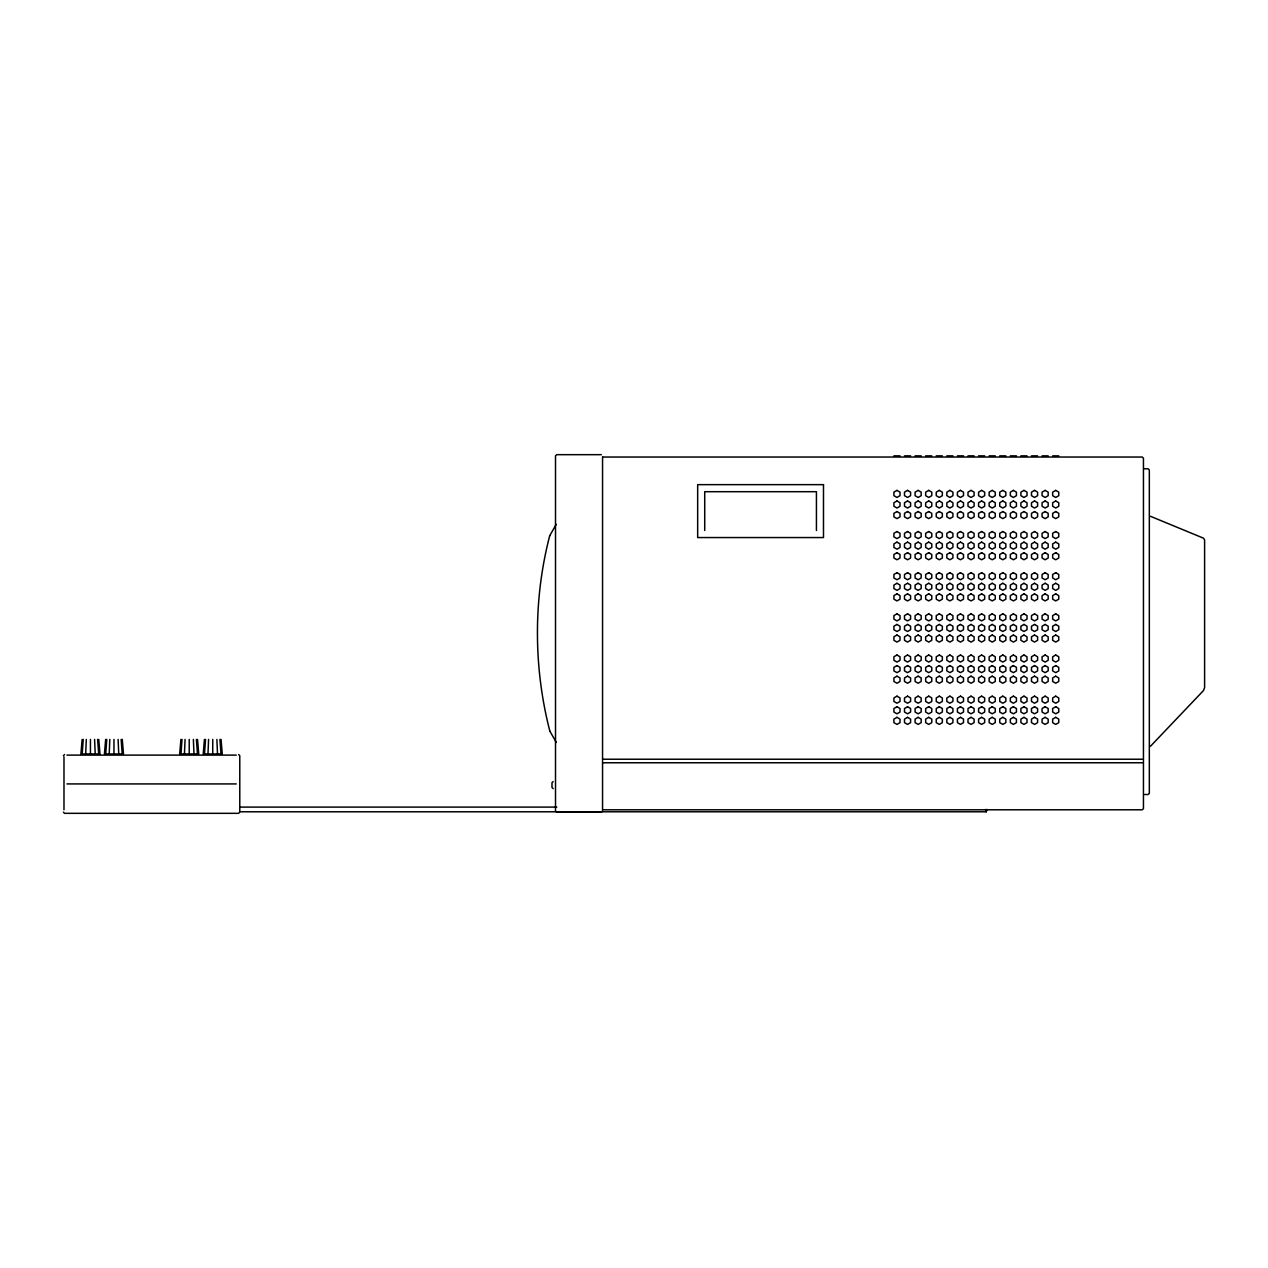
<?xml version="1.0" encoding="UTF-8"?>
<svg xmlns="http://www.w3.org/2000/svg" width="1268" height="1268" viewBox="0 0 1268 1268"><rect width="100%" height="100%" fill="white"/><g stroke="black" fill="none" stroke-linecap="round" stroke-linejoin="round"><path stroke-width="1.5" d="M85.685 753.969L86.287 739.418M109.207 753.969L109.809 739.418M184.462 753.969L185.065 739.418M207.968 753.969L208.586 739.418M82.198 753.969L83.244 739.418M105.719 753.969L106.766 739.418M180.975 753.969L182.021 739.418M204.481 753.969L205.543 739.418M986.948 809.444L986.282 811.789L240.762 811.789M82.135 739.418L80.914 753.969L99.966 753.969L98.761 739.418M105.656 739.418L104.436 753.969L123.487 753.969L122.267 739.418M180.912 739.418L179.691 753.969L198.743 753.969L197.523 739.418M204.433 739.418L203.213 753.969L222.265 753.969L221.044 739.418M549.71 535.762C533.21 599.193 533.463 667.554 549.805 730.986M549.678 535.778L556.224 524.366M1150.504 746.234L1203.427 690.616L1204.6 687.668L1204.6 539.914L1203.427 538.155L1150.504 516.314M63.4 755.696L64.573 754.523M553.165 781.579L551.992 782.752L551.992 787.46L553.165 788.633M602.554 810.965L601.381 812.138L556.684 812.138L555.511 810.965L555.511 455.862L556.684 454.673L601.381 454.673M893.908 455.862L900.026 455.862M904.496 455.862L910.598 455.862M915.084 455.862L921.186 455.862M925.656 455.862L931.774 455.862M936.244 455.862L942.346 455.862M946.831 455.862L952.934 455.862M957.403 455.862L963.521 455.862M967.991 455.862L974.109 455.862M978.579 455.862L984.681 455.862M989.151 455.862L995.269 455.862M999.739 455.862L1005.857 455.862M1010.327 455.862L1016.429 455.862M1020.899 455.862L1027.017 455.862M1031.486 455.862L1037.604 455.862M1042.074 455.862L1048.176 455.862M1052.662 455.862L1058.764 455.862M602.649 457.035L1142.278 457.035L1143.451 458.208L1143.451 808.619L1142.278 809.792L602.649 809.792M1144.624 468.795L1148.158 468.795L1149.331 469.968L1149.331 793.324L1148.158 794.513L1144.624 794.513M66.935 755.11L236.26 755.11M602.649 759.231L1142.278 759.231M602.649 762.765L1142.278 762.765M66.935 783.925L236.26 783.925M240.762 807.098L556.747 807.098M986.282 811.789L985.601 809.444M238.606 754.523L239.779 755.696L239.779 812.138L238.606 813.327L64.573 813.327L63.4 812.138M549.757 730.97L556.287 742.414M219.935 739.418L220.981 753.969M196.413 739.418L197.475 753.969M121.157 739.418L122.203 753.969M97.636 739.418L98.698 753.969M216.891 739.418L217.494 753.969M193.37 739.418L193.988 753.969M118.114 739.418L118.732 753.969M94.593 739.418L95.211 753.969M816.433 530.5L816.433 491.699L704.723 491.699L704.723 530.5M602.554 457.035L602.554 809.792M212.739 739.418L212.739 753.969M189.217 739.418L189.217 753.969M113.962 739.418L113.962 753.969M90.44 739.418L90.44 753.969M63.986 756.885L63.986 809.792M896.967 490.383L893.908 492.158L893.908 495.677L896.967 497.452L900.026 495.677L900.026 492.158L896.967 490.383M907.555 490.383L904.496 492.158L904.496 495.677L907.555 497.452L910.598 495.677L910.598 492.158L907.555 490.383M896.967 500.971L893.908 502.73L893.908 506.265L896.967 508.024L900.026 506.265L900.026 502.73L896.967 500.971M918.127 490.383L915.084 492.158L915.084 495.677L918.127 497.452L921.186 495.677L921.186 492.158L918.127 490.383M907.555 500.971L904.496 502.73L904.496 506.265L907.555 508.024L910.598 506.265L910.598 502.73L907.555 500.971M928.715 490.383L925.656 492.158L925.656 495.677L928.715 497.452L931.774 495.677L931.774 492.158L928.715 490.383M896.967 511.559L893.908 513.318L893.908 516.853L896.967 518.612L900.026 516.853L900.026 513.318L896.967 511.559M918.127 500.971L915.084 502.73L915.084 506.265L918.127 508.024L921.186 506.265L921.186 502.73L918.127 500.971M939.303 490.383L936.244 492.158L936.244 495.677L939.303 497.452L942.346 495.677L942.346 492.158L939.303 490.383M907.555 511.559L904.496 513.318L904.496 516.853L907.555 518.612L910.598 516.853L910.598 513.318L907.555 511.559M928.715 500.971L925.656 502.73L925.656 506.265L928.715 508.024L931.774 506.265L931.774 502.73L928.715 500.971M949.875 490.383L946.831 492.158L946.831 495.677L949.875 497.452L952.934 495.677L952.934 492.158L949.875 490.383M918.127 511.559L915.084 513.318L915.084 516.853L918.127 518.612L921.186 516.853L921.186 513.318L918.127 511.559M939.303 500.971L936.244 502.73L936.244 506.265L939.303 508.024L942.346 506.265L942.346 502.73L939.303 500.971M960.462 490.383L957.403 492.158L957.403 495.677L960.462 497.452L963.521 495.677L963.521 492.158L960.462 490.383M928.715 511.559L925.656 513.318L925.656 516.853L928.715 518.612L931.774 516.853L931.774 513.318L928.715 511.559M896.967 531.546L893.908 533.305L893.908 536.839L896.967 538.599L900.026 536.839L900.026 533.305L896.967 531.546M949.875 500.971L946.831 502.73L946.831 506.265L949.875 508.024L952.934 506.265L952.934 502.73L949.875 500.971M971.05 490.383L967.991 492.158L967.991 495.677L971.05 497.452L974.109 495.677L974.109 492.158L971.05 490.383M939.303 511.559L936.244 513.318L936.244 516.853L939.303 518.612L942.346 516.853L942.346 513.318L939.303 511.559M907.555 531.546L904.496 533.305L904.496 536.839L907.555 538.599L910.598 536.839L910.598 533.305L907.555 531.546M960.462 500.971L957.403 502.73L957.403 506.265L960.462 508.024L963.521 506.265L963.521 502.73L960.462 500.971M981.622 490.383L978.579 492.158L978.579 495.677L981.622 497.452L984.681 495.677L984.681 492.158L981.622 490.383M896.967 542.133L893.908 543.893L893.908 547.427L896.967 549.187L900.026 547.427L900.026 543.893L896.967 542.133M949.875 511.559L946.831 513.318L946.831 516.853L949.875 518.612L952.934 516.853L952.934 513.318L949.875 511.559M918.127 531.546L915.084 533.305L915.084 536.839L918.127 538.599L921.186 536.839L921.186 533.305L918.127 531.546M971.05 500.971L967.991 502.73L967.991 506.265L971.05 508.024L974.109 506.265L974.109 502.73L971.05 500.971M992.21 490.383L989.151 492.158L989.151 495.677L992.21 497.452L995.269 495.677L995.269 492.158L992.21 490.383M907.555 542.133L904.496 543.893L904.496 547.427L907.555 549.187L910.598 547.427L910.598 543.893L907.555 542.133M960.462 511.559L957.403 513.318L957.403 516.853L960.462 518.612L963.521 516.853L963.521 513.318L960.462 511.559M928.715 531.546L925.656 533.305L925.656 536.839L928.715 538.599L931.774 536.839L931.774 533.305L928.715 531.546M981.622 500.971L978.579 502.73L978.579 506.265L981.622 508.024L984.681 506.265L984.681 502.73L981.622 500.971M1002.798 490.383L999.739 492.158L999.739 495.677L1002.798 497.452L1005.857 495.677L1005.857 492.158L1002.798 490.383M896.967 552.705L893.908 554.481L893.908 557.999L896.967 559.774L900.026 557.999L900.026 554.481L896.967 552.705M918.127 542.133L915.084 543.893L915.084 547.427L918.127 549.187L921.186 547.427L921.186 543.893L918.127 542.133M971.05 511.559L967.991 513.318L967.991 516.853L971.05 518.612L974.109 516.853L974.109 513.318L971.05 511.559M939.303 531.546L936.244 533.305L936.244 536.839L939.303 538.599L942.346 536.839L942.346 533.305L939.303 531.546M992.21 500.971L989.151 502.73L989.151 506.265L992.21 508.024L995.269 506.265L995.269 502.73L992.21 500.971M1013.386 490.383L1010.327 492.158L1010.327 495.677L1013.386 497.452L1016.429 495.677L1016.429 492.158L1013.386 490.383M907.555 552.705L904.496 554.481L904.496 557.999L907.555 559.774L910.598 557.999L910.598 554.481L907.555 552.705M928.715 542.133L925.656 543.893L925.656 547.427L928.715 549.187L931.774 547.427L931.774 543.893L928.715 542.133M981.622 511.559L978.579 513.318L978.579 516.853L981.622 518.612L984.681 516.853L984.681 513.318L981.622 511.559M949.875 531.546L946.831 533.305L946.831 536.839L949.875 538.599L952.934 536.839L952.934 533.305L949.875 531.546M1002.798 500.971L999.739 502.73L999.739 506.265L1002.798 508.024L1005.857 506.265L1005.857 502.73L1002.798 500.971M1023.958 490.383L1020.899 492.158L1020.899 495.677L1023.958 497.452L1027.017 495.677L1027.017 492.158L1023.958 490.383M918.127 552.705L915.084 554.481L915.084 557.999L918.127 559.774L921.186 557.999L921.186 554.481L918.127 552.705M939.303 542.133L936.244 543.893L936.244 547.427L939.303 549.187L942.346 547.427L942.346 543.893L939.303 542.133M992.21 511.559L989.151 513.318L989.151 516.853L992.21 518.612L995.269 516.853L995.269 513.318L992.21 511.559M960.462 531.546L957.403 533.305L957.403 536.839L960.462 538.599L963.521 536.839L963.521 533.305L960.462 531.546M1013.386 500.971L1010.327 502.73L1010.327 506.265L1013.386 508.024L1016.429 506.265L1016.429 502.73L1013.386 500.971M1034.545 490.383L1031.486 492.158L1031.486 495.677L1034.545 497.452L1037.604 495.677L1037.604 492.158L1034.545 490.383M928.715 552.705L925.656 554.481L925.656 557.999L928.715 559.774L931.774 557.999L931.774 554.481L928.715 552.705M896.967 572.708L893.908 574.467L893.908 577.986L896.967 579.761L900.026 577.986L900.026 574.467L896.967 572.708M949.875 542.133L946.831 543.893L946.831 547.427L949.875 549.187L952.934 547.427L952.934 543.893L949.875 542.133M1002.798 511.559L999.739 513.318L999.739 516.853L1002.798 518.612L1005.857 516.853L1005.857 513.318L1002.798 511.559M971.05 531.546L967.991 533.305L967.991 536.839L971.05 538.599L974.109 536.839L974.109 533.305L971.05 531.546M1023.958 500.971L1020.899 502.73L1020.899 506.265L1023.958 508.024L1027.017 506.265L1027.017 502.73L1023.958 500.971M1045.133 490.383L1042.074 492.158L1042.074 495.677L1045.133 497.452L1048.176 495.677L1048.176 492.158L1045.133 490.383M939.303 552.705L936.244 554.481L936.244 557.999L939.303 559.774L942.346 557.999L942.346 554.481L939.303 552.705M907.555 572.708L904.496 574.467L904.496 577.986L907.555 579.761L910.598 577.986L910.598 574.467L907.555 572.708M960.462 542.133L957.403 543.893L957.403 547.427L960.462 549.187L963.521 547.427L963.521 543.893L960.462 542.133M1013.386 511.559L1010.327 513.318L1010.327 516.853L1013.386 518.612L1016.429 516.853L1016.429 513.318L1013.386 511.559M981.622 531.546L978.579 533.305L978.579 536.839L981.622 538.599L984.681 536.839L984.681 533.305L981.622 531.546M1034.545 500.971L1031.486 502.73L1031.486 506.265L1034.545 508.024L1037.604 506.265L1037.604 502.73L1034.545 500.971M1055.705 490.383L1052.662 492.158L1052.662 495.677L1055.705 497.452L1058.764 495.677L1058.764 492.158L1055.705 490.383M896.967 583.28L893.908 585.055L893.908 588.574L896.967 590.333L900.026 588.574L900.026 585.055L896.967 583.28M949.875 552.705L946.831 554.481L946.831 557.999L949.875 559.774L952.934 557.999L952.934 554.481L949.875 552.705M918.127 572.708L915.084 574.467L915.084 577.986L918.127 579.761L921.186 577.986L921.186 574.467L918.127 572.708M971.05 542.133L967.991 543.893L967.991 547.427L971.05 549.187L974.109 547.427L974.109 543.893L971.05 542.133M1023.958 511.559L1020.899 513.318L1020.899 516.853L1023.958 518.612L1027.017 516.853L1027.017 513.318L1023.958 511.559M992.21 531.546L989.151 533.305L989.151 536.839L992.21 538.599L995.269 536.839L995.269 533.305L992.21 531.546M1045.133 500.971L1042.074 502.73L1042.074 506.265L1045.133 508.024L1048.176 506.265L1048.176 502.73L1045.133 500.971M907.555 583.28L904.496 585.055L904.496 588.574L907.555 590.333L910.598 588.574L910.598 585.055L907.555 583.28M960.462 552.705L957.403 554.481L957.403 557.999L960.462 559.774L963.521 557.999L963.521 554.481L960.462 552.705M928.715 572.708L925.656 574.467L925.656 577.986L928.715 579.761L931.774 577.986L931.774 574.467L928.715 572.708M981.622 542.133L978.579 543.893L978.579 547.427L981.622 549.187L984.681 547.427L984.681 543.893L981.622 542.133M1034.545 511.559L1031.486 513.318L1031.486 516.853L1034.545 518.612L1037.604 516.853L1037.604 513.318L1034.545 511.559M1002.798 531.546L999.739 533.305L999.739 536.839L1002.798 538.599L1005.857 536.839L1005.857 533.305L1002.798 531.546M1055.705 500.971L1052.662 502.73L1052.662 506.265L1055.705 508.024L1058.764 506.265L1058.764 502.73L1055.705 500.971M896.967 593.868L893.908 595.627L893.908 599.162L896.967 600.921L900.026 599.162L900.026 595.627L896.967 593.868M918.127 583.28L915.084 585.055L915.084 588.574L918.127 590.333L921.186 588.574L921.186 585.055L918.127 583.28M971.05 552.705L967.991 554.481L967.991 557.999L971.05 559.774L974.109 557.999L974.109 554.481L971.05 552.705M939.303 572.708L936.244 574.467L936.244 577.986L939.303 579.761L942.346 577.986L942.346 574.467L939.303 572.708M992.21 542.133L989.151 543.893L989.151 547.427L992.21 549.187L995.269 547.427L995.269 543.893L992.21 542.133M1045.133 511.559L1042.074 513.318L1042.074 516.853L1045.133 518.612L1048.176 516.853L1048.176 513.318L1045.133 511.559M1013.386 531.546L1010.327 533.305L1010.327 536.839L1013.386 538.599L1016.429 536.839L1016.429 533.305L1013.386 531.546M907.555 593.868L904.496 595.627L904.496 599.162L907.555 600.921L910.598 599.162L910.598 595.627L907.555 593.868M928.715 583.28L925.656 585.055L925.656 588.574L928.715 590.333L931.774 588.574L931.774 585.055L928.715 583.28M981.622 552.705L978.579 554.481L978.579 557.999L981.622 559.774L984.681 557.999L984.681 554.481L981.622 552.705M949.875 572.708L946.831 574.467L946.831 577.986L949.875 579.761L952.934 577.986L952.934 574.467L949.875 572.708M1002.798 542.133L999.739 543.893L999.739 547.427L1002.798 549.187L1005.857 547.427L1005.857 543.893L1002.798 542.133M1055.705 511.559L1052.662 513.318L1052.662 516.853L1055.705 518.612L1058.764 516.853L1058.764 513.318L1055.705 511.559M1023.958 531.546L1020.899 533.305L1020.899 536.839L1023.958 538.599L1027.017 536.839L1027.017 533.305L1023.958 531.546M918.127 593.868L915.084 595.627L915.084 599.162L918.127 600.921L921.186 599.162L921.186 595.627L918.127 593.868M939.303 583.28L936.244 585.055L936.244 588.574L939.303 590.333L942.346 588.574L942.346 585.055L939.303 583.28M992.21 552.705L989.151 554.481L989.151 557.999L992.21 559.774L995.269 557.999L995.269 554.481L992.21 552.705M960.462 572.708L957.403 574.467L957.403 577.986L960.462 579.761L963.521 577.986L963.521 574.467L960.462 572.708M1013.386 542.133L1010.327 543.893L1010.327 547.427L1013.386 549.187L1016.429 547.427L1016.429 543.893L1013.386 542.133M1034.545 531.546L1031.486 533.305L1031.486 536.839L1034.545 538.599L1037.604 536.839L1037.604 533.305L1034.545 531.546M928.715 593.868L925.656 595.627L925.656 599.162L928.715 600.921L931.774 599.162L931.774 595.627L928.715 593.868M896.967 613.855L893.908 615.614L893.908 619.149L896.967 620.908L900.026 619.149L900.026 615.614L896.967 613.855M949.875 583.28L946.831 585.055L946.831 588.574L949.875 590.333L952.934 588.574L952.934 585.055L949.875 583.28M1002.798 552.705L999.739 554.481L999.739 557.999L1002.798 559.774L1005.857 557.999L1005.857 554.481L1002.798 552.705M971.05 572.708L967.991 574.467L967.991 577.986L971.05 579.761L974.109 577.986L974.109 574.467L971.05 572.708M1023.958 542.133L1020.899 543.893L1020.899 547.427L1023.958 549.187L1027.017 547.427L1027.017 543.893L1023.958 542.133M1045.133 531.546L1042.074 533.305L1042.074 536.839L1045.133 538.599L1048.176 536.839L1048.176 533.305L1045.133 531.546M939.303 593.868L936.244 595.627L936.244 599.162L939.303 600.921L942.346 599.162L942.346 595.627L939.303 593.868M907.555 613.855L904.496 615.614L904.496 619.149L907.555 620.908L910.598 619.149L910.598 615.614L907.555 613.855M960.462 583.28L957.403 585.055L957.403 588.574L960.462 590.333L963.521 588.574L963.521 585.055L960.462 583.28M1013.386 552.705L1010.327 554.481L1010.327 557.999L1013.386 559.774L1016.429 557.999L1016.429 554.481L1013.386 552.705M981.622 572.708L978.579 574.467L978.579 577.986L981.622 579.761L984.681 577.986L984.681 574.467L981.622 572.708M1034.545 542.133L1031.486 543.893L1031.486 547.427L1034.545 549.187L1037.604 547.427L1037.604 543.893L1034.545 542.133M1055.705 531.546L1052.662 533.305L1052.662 536.839L1055.705 538.599L1058.764 536.839L1058.764 533.305L1055.705 531.546M949.875 593.868L946.831 595.627L946.831 599.162L949.875 600.921L952.934 599.162L952.934 595.627L949.875 593.868M896.967 624.442L893.908 626.202L893.908 629.736L896.967 631.496L900.026 629.736L900.026 626.202L896.967 624.442M918.127 613.855L915.084 615.614L915.084 619.149L918.127 620.908L921.186 619.149L921.186 615.614L918.127 613.855M971.05 583.28L967.991 585.055L967.991 588.574L971.05 590.333L974.109 588.574L974.109 585.055L971.05 583.28M1023.958 552.705L1020.899 554.481L1020.899 557.999L1023.958 559.774L1027.017 557.999L1027.017 554.481L1023.958 552.705M992.21 572.708L989.151 574.467L989.151 577.986L992.21 579.761L995.269 577.986L995.269 574.467L992.21 572.708M1045.133 542.133L1042.074 543.893L1042.074 547.427L1045.133 549.187L1048.176 547.427L1048.176 543.893L1045.133 542.133M960.462 593.868L957.403 595.627L957.403 599.162L960.462 600.921L963.521 599.162L963.521 595.627L960.462 593.868M907.555 624.442L904.496 626.202L904.496 629.736L907.555 631.496L910.598 629.736L910.598 626.202L907.555 624.442M928.715 613.855L925.656 615.614L925.656 619.149L928.715 620.908L931.774 619.149L931.774 615.614L928.715 613.855M981.622 583.28L978.579 585.055L978.579 588.574L981.622 590.333L984.681 588.574L984.681 585.055L981.622 583.28M1034.545 552.705L1031.486 554.481L1031.486 557.999L1034.545 559.774L1037.604 557.999L1037.604 554.481L1034.545 552.705M1002.798 572.708L999.739 574.467L999.739 577.986L1002.798 579.761L1005.857 577.986L1005.857 574.467L1002.798 572.708M1055.705 542.133L1052.662 543.893L1052.662 547.427L1055.705 549.187L1058.764 547.427L1058.764 543.893L1055.705 542.133M896.967 635.03L893.908 636.79L893.908 640.308L896.967 642.084L900.026 640.308L900.026 636.79L896.967 635.03M918.127 624.442L915.084 626.202L915.084 629.736L918.127 631.496L921.186 629.736L921.186 626.202L918.127 624.442M971.05 593.868L967.991 595.627L967.991 599.162L971.05 600.921L974.109 599.162L974.109 595.627L971.05 593.868M939.303 613.855L936.244 615.614L936.244 619.149L939.303 620.908L942.346 619.149L942.346 615.614L939.303 613.855M992.21 583.28L989.151 585.055L989.151 588.574L992.21 590.333L995.269 588.574L995.269 585.055L992.21 583.28M1045.133 552.705L1042.074 554.481L1042.074 557.999L1045.133 559.774L1048.176 557.999L1048.176 554.481L1045.133 552.705M1013.386 572.708L1010.327 574.467L1010.327 577.986L1013.386 579.761L1016.429 577.986L1016.429 574.467L1013.386 572.708M907.555 635.03L904.496 636.79L904.496 640.308L907.555 642.084L910.598 640.308L910.598 636.79L907.555 635.03M928.715 624.442L925.656 626.202L925.656 629.736L928.715 631.496L931.774 629.736L931.774 626.202L928.715 624.442M981.622 593.868L978.579 595.627L978.579 599.162L981.622 600.921L984.681 599.162L984.681 595.627L981.622 593.868M949.875 613.855L946.831 615.614L946.831 619.149L949.875 620.908L952.934 619.149L952.934 615.614L949.875 613.855M1002.798 583.28L999.739 585.055L999.739 588.574L1002.798 590.333L1005.857 588.574L1005.857 585.055L1002.798 583.28M1055.705 552.705L1052.662 554.481L1052.662 557.999L1055.705 559.774L1058.764 557.999L1058.764 554.481L1055.705 552.705M1023.958 572.708L1020.899 574.467L1020.899 577.986L1023.958 579.761L1027.017 577.986L1027.017 574.467L1023.958 572.708M918.127 635.03L915.084 636.79L915.084 640.308L918.127 642.084L921.186 640.308L921.186 636.79L918.127 635.03M939.303 624.442L936.244 626.202L936.244 629.736L939.303 631.496L942.346 629.736L942.346 626.202L939.303 624.442M992.21 593.868L989.151 595.627L989.151 599.162L992.21 600.921L995.269 599.162L995.269 595.627L992.21 593.868M960.462 613.855L957.403 615.614L957.403 619.149L960.462 620.908L963.521 619.149L963.521 615.614L960.462 613.855M1013.386 583.28L1010.327 585.055L1010.327 588.574L1013.386 590.333L1016.429 588.574L1016.429 585.055L1013.386 583.28M1034.545 572.708L1031.486 574.467L1031.486 577.986L1034.545 579.761L1037.604 577.986L1037.604 574.467L1034.545 572.708M928.715 635.03L925.656 636.79L925.656 640.308L928.715 642.084L931.774 640.308L931.774 636.79L928.715 635.03M896.967 655.017L893.908 656.776L893.908 660.311L896.967 662.07L900.026 660.311L900.026 656.776L896.967 655.017M949.875 624.442L946.831 626.202L946.831 629.736L949.875 631.496L952.934 629.736L952.934 626.202L949.875 624.442M1002.798 593.868L999.739 595.627L999.739 599.162L1002.798 600.921L1005.857 599.162L1005.857 595.627L1002.798 593.868M971.05 613.855L967.991 615.614L967.991 619.149L971.05 620.908L974.109 619.149L974.109 615.614L971.05 613.855M1023.958 583.28L1020.899 585.055L1020.899 588.574L1023.958 590.333L1027.017 588.574L1027.017 585.055L1023.958 583.28M1045.133 572.708L1042.074 574.467L1042.074 577.986L1045.133 579.761L1048.176 577.986L1048.176 574.467L1045.133 572.708M939.303 635.03L936.244 636.79L936.244 640.308L939.303 642.084L942.346 640.308L942.346 636.79L939.303 635.03M907.555 655.017L904.496 656.776L904.496 660.311L907.555 662.07L910.598 660.311L910.598 656.776L907.555 655.017M960.462 624.442L957.403 626.202L957.403 629.736L960.462 631.496L963.521 629.736L963.521 626.202L960.462 624.442M1013.386 593.868L1010.327 595.627L1010.327 599.162L1013.386 600.921L1016.429 599.162L1016.429 595.627L1013.386 593.868M981.622 613.855L978.579 615.614L978.579 619.149L981.622 620.908L984.681 619.149L984.681 615.614L981.622 613.855M1034.545 583.28L1031.486 585.055L1031.486 588.574L1034.545 590.333L1037.604 588.574L1037.604 585.055L1034.545 583.28M1055.705 572.708L1052.662 574.467L1052.662 577.986L1055.705 579.761L1058.764 577.986L1058.764 574.467L1055.705 572.708M896.967 665.589L893.908 667.364L893.908 670.883L896.967 672.658L900.026 670.883L900.026 667.364L896.967 665.589M949.875 635.03L946.831 636.79L946.831 640.308L949.875 642.084L952.934 640.308L952.934 636.79L949.875 635.03M918.127 655.017L915.084 656.776L915.084 660.311L918.127 662.07L921.186 660.311L921.186 656.776L918.127 655.017M971.05 624.442L967.991 626.202L967.991 629.736L971.05 631.496L974.109 629.736L974.109 626.202L971.05 624.442M1023.958 593.868L1020.899 595.627L1020.899 599.162L1023.958 600.921L1027.017 599.162L1027.017 595.627L1023.958 593.868M992.21 613.855L989.151 615.614L989.151 619.149L992.21 620.908L995.269 619.149L995.269 615.614L992.21 613.855M1045.133 583.28L1042.074 585.055L1042.074 588.574L1045.133 590.333L1048.176 588.574L1048.176 585.055L1045.133 583.28M907.555 665.589L904.496 667.364L904.496 670.883L907.555 672.658L910.598 670.883L910.598 667.364L907.555 665.589M960.462 635.03L957.403 636.79L957.403 640.308L960.462 642.084L963.521 640.308L963.521 636.79L960.462 635.03M928.715 655.017L925.656 656.776L925.656 660.311L928.715 662.07L931.774 660.311L931.774 656.776L928.715 655.017M981.622 624.442L978.579 626.202L978.579 629.736L981.622 631.496L984.681 629.736L984.681 626.202L981.622 624.442M1034.545 593.868L1031.486 595.627L1031.486 599.162L1034.545 600.921L1037.604 599.162L1037.604 595.627L1034.545 593.868M1002.798 613.855L999.739 615.614L999.739 619.149L1002.798 620.908L1005.857 619.149L1005.857 615.614L1002.798 613.855M1055.705 583.28L1052.662 585.055L1052.662 588.574L1055.705 590.333L1058.764 588.574L1058.764 585.055L1055.705 583.28M896.967 676.177L893.908 677.936L893.908 681.471L896.967 683.23L900.026 681.471L900.026 677.936L896.967 676.177M971.05 635.03L967.991 636.79L967.991 640.308L971.05 642.084L974.109 640.308L974.109 636.79L971.05 635.03M918.127 665.589L915.084 667.364L915.084 670.883L918.127 672.658L921.186 670.883L921.186 667.364L918.127 665.589M939.303 655.017L936.244 656.776L936.244 660.311L939.303 662.07L942.346 660.311L942.346 656.776L939.303 655.017M992.21 624.442L989.151 626.202L989.151 629.736L992.21 631.496L995.269 629.736L995.269 626.202L992.21 624.442M1045.133 593.868L1042.074 595.627L1042.074 599.162L1045.133 600.921L1048.176 599.162L1048.176 595.627L1045.133 593.868M1013.386 613.855L1010.327 615.614L1010.327 619.149L1013.386 620.908L1016.429 619.149L1016.429 615.614L1013.386 613.855M907.555 676.177L904.496 677.936L904.496 681.471L907.555 683.23L910.598 681.471L910.598 677.936L907.555 676.177M981.622 635.03L978.579 636.79L978.579 640.308L981.622 642.084L984.681 640.308L984.681 636.79L981.622 635.03M928.715 665.589L925.656 667.364L925.656 670.883L928.715 672.658L931.774 670.883L931.774 667.364L928.715 665.589M949.875 655.017L946.831 656.776L946.831 660.311L949.875 662.07L952.934 660.311L952.934 656.776L949.875 655.017M1002.798 624.442L999.739 626.202L999.739 629.736L1002.798 631.496L1005.857 629.736L1005.857 626.202L1002.798 624.442M1055.705 593.868L1052.662 595.627L1052.662 599.162L1055.705 600.921L1058.764 599.162L1058.764 595.627L1055.705 593.868M1023.958 613.855L1020.899 615.614L1020.899 619.149L1023.958 620.908L1027.017 619.149L1027.017 615.614L1023.958 613.855M918.127 676.177L915.084 677.936L915.084 681.471L918.127 683.23L921.186 681.471L921.186 677.936L918.127 676.177M992.21 635.03L989.151 636.79L989.151 640.308L992.21 642.084L995.269 640.308L995.269 636.79L992.21 635.03M939.303 665.589L936.244 667.364L936.244 670.883L939.303 672.658L942.346 670.883L942.346 667.364L939.303 665.589M960.462 655.017L957.403 656.776L957.403 660.311L960.462 662.07L963.521 660.311L963.521 656.776L960.462 655.017M1013.386 624.442L1010.327 626.202L1010.327 629.736L1013.386 631.496L1016.429 629.736L1016.429 626.202L1013.386 624.442M1034.545 613.855L1031.486 615.614L1031.486 619.149L1034.545 620.908L1037.604 619.149L1037.604 615.614L1034.545 613.855M928.715 676.177L925.656 677.936L925.656 681.471L928.715 683.23L931.774 681.471L931.774 677.936L928.715 676.177M896.967 696.164L893.908 697.939L893.908 701.458L896.967 703.217L900.026 701.458L900.026 697.939L896.967 696.164M949.875 665.589L946.831 667.364L946.831 670.883L949.875 672.658L952.934 670.883L952.934 667.364L949.875 665.589M1002.798 635.03L999.739 636.79L999.739 640.308L1002.798 642.084L1005.857 640.308L1005.857 636.79L1002.798 635.03M971.05 655.017L967.991 656.776L967.991 660.311L971.05 662.07L974.109 660.311L974.109 656.776L971.05 655.017M1023.958 624.442L1020.899 626.202L1020.899 629.736L1023.958 631.496L1027.017 629.736L1027.017 626.202L1023.958 624.442M1045.133 613.855L1042.074 615.614L1042.074 619.149L1045.133 620.908L1048.176 619.149L1048.176 615.614L1045.133 613.855M939.303 676.177L936.244 677.936L936.244 681.471L939.303 683.23L942.346 681.471L942.346 677.936L939.303 676.177M907.555 696.164L904.496 697.939L904.496 701.458L907.555 703.217L910.598 701.458L910.598 697.939L907.555 696.164M960.462 665.589L957.403 667.364L957.403 670.883L960.462 672.658L963.521 670.883L963.521 667.364L960.462 665.589M1013.386 635.03L1010.327 636.79L1010.327 640.308L1013.386 642.084L1016.429 640.308L1016.429 636.79L1013.386 635.03M981.622 655.017L978.579 656.776L978.579 660.311L981.622 662.07L984.681 660.311L984.681 656.776L981.622 655.017M1034.545 624.442L1031.486 626.202L1031.486 629.736L1034.545 631.496L1037.604 629.736L1037.604 626.202L1034.545 624.442M1055.705 613.855L1052.662 615.614L1052.662 619.149L1055.705 620.908L1058.764 619.149L1058.764 615.614L1055.705 613.855M896.967 706.751L893.908 708.511L893.908 712.045L896.967 713.805L900.026 712.045L900.026 708.511L896.967 706.751M949.875 676.177L946.831 677.936L946.831 681.471L949.875 683.23L952.934 681.471L952.934 677.936L949.875 676.177M918.127 696.164L915.084 697.939L915.084 701.458L918.127 703.217L921.186 701.458L921.186 697.939L918.127 696.164M971.05 665.589L967.991 667.364L967.991 670.883L971.05 672.658L974.109 670.883L974.109 667.364L971.05 665.589M1023.958 635.03L1020.899 636.79L1020.899 640.308L1023.958 642.084L1027.017 640.308L1027.017 636.79L1023.958 635.03M992.21 655.017L989.151 656.776L989.151 660.311L992.21 662.07L995.269 660.311L995.269 656.776L992.21 655.017M1045.133 624.442L1042.074 626.202L1042.074 629.736L1045.133 631.496L1048.176 629.736L1048.176 626.202L1045.133 624.442M907.555 706.751L904.496 708.511L904.496 712.045L907.555 713.805L910.598 712.045L910.598 708.511L907.555 706.751M960.462 676.177L957.403 677.936L957.403 681.471L960.462 683.23L963.521 681.471L963.521 677.936L960.462 676.177M928.715 696.164L925.656 697.939L925.656 701.458L928.715 703.217L931.774 701.458L931.774 697.939L928.715 696.164M981.622 665.589L978.579 667.364L978.579 670.883L981.622 672.658L984.681 670.883L984.681 667.364L981.622 665.589M1034.545 635.03L1031.486 636.79L1031.486 640.308L1034.545 642.084L1037.604 640.308L1037.604 636.79L1034.545 635.03M1002.798 655.017L999.739 656.776L999.739 660.311L1002.798 662.07L1005.857 660.311L1005.857 656.776L1002.798 655.017M1055.705 624.442L1052.662 626.202L1052.662 629.736L1055.705 631.496L1058.764 629.736L1058.764 626.202L1055.705 624.442M896.967 717.339L893.908 719.099L893.908 722.633L896.967 724.393L900.026 722.633L900.026 719.099L896.967 717.339M918.127 706.751L915.084 708.511L915.084 712.045L918.127 713.805L921.186 712.045L921.186 708.511L918.127 706.751M971.05 676.177L967.991 677.936L967.991 681.471L971.05 683.23L974.109 681.471L974.109 677.936L971.05 676.177M939.303 696.164L936.244 697.939L936.244 701.458L939.303 703.217L942.346 701.458L942.346 697.939L939.303 696.164M992.21 665.589L989.151 667.364L989.151 670.883L992.21 672.658L995.269 670.883L995.269 667.364L992.21 665.589M1045.133 635.03L1042.074 636.79L1042.074 640.308L1045.133 642.084L1048.176 640.308L1048.176 636.79L1045.133 635.03M1013.386 655.017L1010.327 656.776L1010.327 660.311L1013.386 662.07L1016.429 660.311L1016.429 656.776L1013.386 655.017M907.555 717.339L904.496 719.099L904.496 722.633L907.555 724.393L910.598 722.633L910.598 719.099L907.555 717.339M928.715 706.751L925.656 708.511L925.656 712.045L928.715 713.805L931.774 712.045L931.774 708.511L928.715 706.751M981.622 676.177L978.579 677.936L978.579 681.471L981.622 683.23L984.681 681.471L984.681 677.936L981.622 676.177M949.875 696.164L946.831 697.939L946.831 701.458L949.875 703.217L952.934 701.458L952.934 697.939L949.875 696.164M1002.798 665.589L999.739 667.364L999.739 670.883L1002.798 672.658L1005.857 670.883L1005.857 667.364L1002.798 665.589M1055.705 635.03L1052.662 636.79L1052.662 640.308L1055.705 642.084L1058.764 640.308L1058.764 636.79L1055.705 635.03M1023.958 655.017L1020.899 656.776L1020.899 660.311L1023.958 662.07L1027.017 660.311L1027.017 656.776L1023.958 655.017M918.127 717.339L915.084 719.099L915.084 722.633L918.127 724.393L921.186 722.633L921.186 719.099L918.127 717.339M939.303 706.751L936.244 708.511L936.244 712.045L939.303 713.805L942.346 712.045L942.346 708.511L939.303 706.751M992.21 676.177L989.151 677.936L989.151 681.471L992.21 683.23L995.269 681.471L995.269 677.936L992.21 676.177M960.462 696.164L957.403 697.939L957.403 701.458L960.462 703.217L963.521 701.458L963.521 697.939L960.462 696.164M1013.386 665.589L1010.327 667.364L1010.327 670.883L1013.386 672.658L1016.429 670.883L1016.429 667.364L1013.386 665.589M1034.545 655.017L1031.486 656.776L1031.486 660.311L1034.545 662.07L1037.604 660.311L1037.604 656.776L1034.545 655.017M928.715 717.339L925.656 719.099L925.656 722.633L928.715 724.393L931.774 722.633L931.774 719.099L928.715 717.339M1002.798 676.177L999.739 677.936L999.739 681.471L1002.798 683.23L1005.857 681.471L1005.857 677.936L1002.798 676.177M949.875 706.751L946.831 708.511L946.831 712.045L949.875 713.805L952.934 712.045L952.934 708.511L949.875 706.751M971.05 696.164L967.991 697.939L967.991 701.458L971.05 703.217L974.109 701.458L974.109 697.939L971.05 696.164M1023.958 665.589L1020.899 667.364L1020.899 670.883L1023.958 672.658L1027.017 670.883L1027.017 667.364L1023.958 665.589M1045.133 655.017L1042.074 656.776L1042.074 660.311L1045.133 662.07L1048.176 660.311L1048.176 656.776L1045.133 655.017M939.303 717.339L936.244 719.099L936.244 722.633L939.303 724.393L942.346 722.633L942.346 719.099L939.303 717.339M1013.386 676.177L1010.327 677.936L1010.327 681.471L1013.386 683.23L1016.429 681.471L1016.429 677.936L1013.386 676.177M960.462 706.751L957.403 708.511L957.403 712.045L960.462 713.805L963.521 712.045L963.521 708.511L960.462 706.751M981.622 696.164L978.579 697.939L978.579 701.458L981.622 703.217L984.681 701.458L984.681 697.939L981.622 696.164M1034.545 665.589L1031.486 667.364L1031.486 670.883L1034.545 672.658L1037.604 670.883L1037.604 667.364L1034.545 665.589M1055.705 655.017L1052.662 656.776L1052.662 660.311L1055.705 662.07L1058.764 660.311L1058.764 656.776L1055.705 655.017M949.875 717.339L946.831 719.099L946.831 722.633L949.875 724.393L952.934 722.633L952.934 719.099L949.875 717.339M971.05 706.751L967.991 708.511L967.991 712.045L971.05 713.805L974.109 712.045L974.109 708.511L971.05 706.751M1023.958 676.177L1020.899 677.936L1020.899 681.471L1023.958 683.23L1027.017 681.471L1027.017 677.936L1023.958 676.177M992.21 696.164L989.151 697.939L989.151 701.458L992.21 703.217L995.269 701.458L995.269 697.939L992.21 696.164M1045.133 665.589L1042.074 667.364L1042.074 670.883L1045.133 672.658L1048.176 670.883L1048.176 667.364L1045.133 665.589M960.462 717.339L957.403 719.099L957.403 722.633L960.462 724.393L963.521 722.633L963.521 719.099L960.462 717.339M981.622 706.751L978.579 708.511L978.579 712.045L981.622 713.805L984.681 712.045L984.681 708.511L981.622 706.751M1034.545 676.177L1031.486 677.936L1031.486 681.471L1034.545 683.23L1037.604 681.471L1037.604 677.936L1034.545 676.177M1002.798 696.164L999.739 697.939L999.739 701.458L1002.798 703.217L1005.857 701.458L1005.857 697.939L1002.798 696.164M1055.705 665.589L1052.662 667.364L1052.662 670.883L1055.705 672.658L1058.764 670.883L1058.764 667.364L1055.705 665.589M971.05 717.339L967.991 719.099L967.991 722.633L971.05 724.393L974.109 722.633L974.109 719.099L971.05 717.339M992.21 706.751L989.151 708.511L989.151 712.045L992.21 713.805L995.269 712.045L995.269 708.511L992.21 706.751M1045.133 676.177L1042.074 677.936L1042.074 681.471L1045.133 683.23L1048.176 681.471L1048.176 677.936L1045.133 676.177M1013.386 696.164L1010.327 697.939L1010.327 701.458L1013.386 703.217L1016.429 701.458L1016.429 697.939L1013.386 696.164M981.622 717.339L978.579 719.099L978.579 722.633L981.622 724.393L984.681 722.633L984.681 719.099L981.622 717.339M1002.798 706.751L999.739 708.511L999.739 712.045L1002.798 713.805L1005.857 712.045L1005.857 708.511L1002.798 706.751M1055.705 676.177L1052.662 677.936L1052.662 681.471L1055.705 683.23L1058.764 681.471L1058.764 677.936L1055.705 676.177M1023.958 696.164L1020.899 697.939L1020.899 701.458L1023.958 703.217L1027.017 701.458L1027.017 697.939L1023.958 696.164M992.21 717.339L989.151 719.099L989.151 722.633L992.21 724.393L995.269 722.633L995.269 719.099L992.21 717.339M1013.386 706.751L1010.327 708.511L1010.327 712.045L1013.386 713.805L1016.429 712.045L1016.429 708.511L1013.386 706.751M1034.545 696.164L1031.486 697.939L1031.486 701.458L1034.545 703.217L1037.604 701.458L1037.604 697.939L1034.545 696.164M1002.798 717.339L999.739 719.099L999.739 722.633L1002.798 724.393L1005.857 722.633L1005.857 719.099L1002.798 717.339M1023.958 706.751L1020.899 708.511L1020.899 712.045L1023.958 713.805L1027.017 712.045L1027.017 708.511L1023.958 706.751M1045.133 696.164L1042.074 697.939L1042.074 701.458L1045.133 703.217L1048.176 701.458L1048.176 697.939L1045.133 696.164M1013.386 717.339L1010.327 719.099L1010.327 722.633L1013.386 724.393L1016.429 722.633L1016.429 719.099L1013.386 717.339M1034.545 706.751L1031.486 708.511L1031.486 712.045L1034.545 713.805L1037.604 712.045L1037.604 708.511L1034.545 706.751M1055.705 696.164L1052.662 697.939L1052.662 701.458L1055.705 703.217L1058.764 701.458L1058.764 697.939L1055.705 696.164M1023.958 717.339L1020.899 719.099L1020.899 722.633L1023.958 724.393L1027.017 722.633L1027.017 719.099L1023.958 717.339M1045.133 706.751L1042.074 708.511L1042.074 712.045L1045.133 713.805L1048.176 712.045L1048.176 708.511L1045.133 706.751M1034.545 717.339L1031.486 719.099L1031.486 722.633L1034.545 724.393L1037.604 722.633L1037.604 719.099L1034.545 717.339M1055.705 706.751L1052.662 708.511L1052.662 712.045L1055.705 713.805L1058.764 712.045L1058.764 708.511L1055.705 706.751M1045.133 717.339L1042.074 719.099L1042.074 722.633L1045.133 724.393L1048.176 722.633L1048.176 719.099L1045.133 717.339M1055.705 717.339L1052.662 719.099L1052.662 722.633L1055.705 724.393L1058.764 722.633L1058.764 719.099L1055.705 717.339M823.487 484.645L697.669 484.645L697.669 537.553L823.487 537.553L823.487 484.645"/></g></svg>
